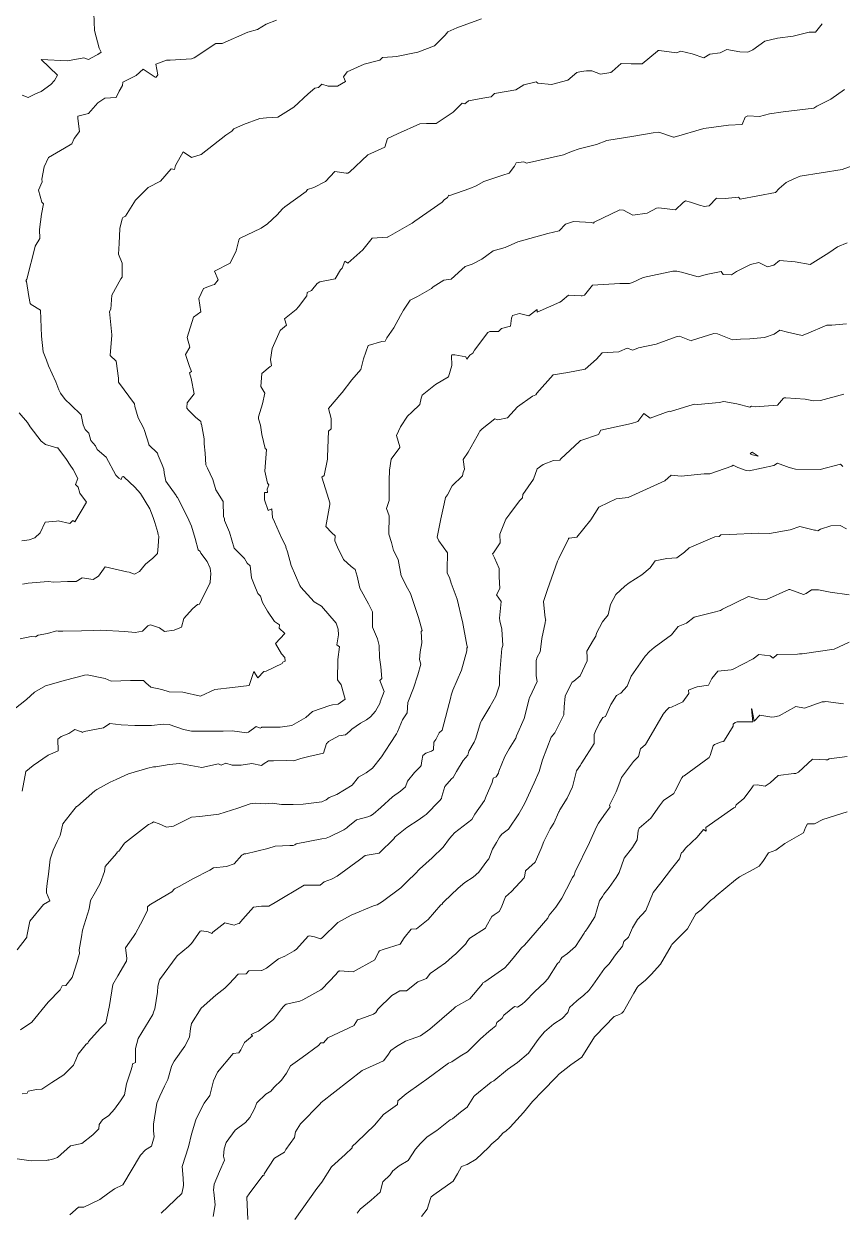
# Model space of a CAD drawing. Header units: inches. Extents: x 1412000 to 1412328, y 4931096 to 4931684.
# Drawn here: x 1412110.3 to 1412216.1, y 4931175.7 to 4931329.3 of the extents above; entities that cross this region are included whole.
import ezdxf

# ---------------------------------------------------------------- set-up
doc = ezdxf.new("R2010")
doc.units = ezdxf.units.IN
doc.header["$MEASUREMENT"] = 0

# ---------------------------------------------------------------- blocks, each defined once
blk = doc.blocks.new('CONTOURS')
at = {"color": 242, "lineweight": 0, "true_color": 0xcd2027}
for points in [[(1412119.32, 4931330.68), (1412119.42, 4931328.47), (1412120, 4931326.18), (1412120.26, 4931325.63), (1412119.83, 4931325.35), (1412119.66, 4931325.28), (1412118.62, 4931324.71), (1412118.03, 4931324.9), (1412115.94, 4931324.55), (1412112.5, 4931324.69), (1412114.61, 4931322.69), (1412114.24, 4931321.98), (1412113.76, 4931321.46), (1412112.51, 4931320.56), (1412111.8, 4931320.28), (1412110.82, 4931319.81), (1412110.04, 4931320.11)], [(1412109.65, 4931279.03), (1412110.75, 4931277.77), (1412111.09, 4931277.2), (1412112.53, 4931275.38), (1412113.07, 4931274.93), (1412114.56, 4931274.52), (1412114.66, 4931274.49), (1412115.81, 4931273), (1412116.25, 4931272.26), (1412116.64, 4931271.68), (1412117.24, 4931270.52), (1412116.96, 4931269.78), (1412117.32, 4931269.4), (1412117.5, 4931268.66), (1412118.36, 4931267.49), (1412116.89, 4931264.92), (1412116.63, 4931265.09), (1412116.22, 4931264.74), (1412114.72, 4931265.07), (1412114.51, 4931265.04), (1412113.04, 4931264.91), (1412112.39, 4931263.51), (1412111.71, 4931262.88), (1412110.98, 4931262.62), (1412110, 4931262.49)], [(1412142.97, 4931329.78), (1412141.63, 4931329.29), (1412140.51, 4931328.57), (1412139.25, 4931328.24), (1412135.91, 4931326.76), (1412135.1, 4931326.77), (1412132.29, 4931324.93), (1412131.96, 4931324.79), (1412129.18, 4931324.62), (1412128.73, 4931324.62), (1412127.34, 4931324.11), (1412127.59, 4931322.72), (1412127.37, 4931322.43), (1412127.35, 4931322.4), (1412127.25, 4931322.44), (1412125.69, 4931323.47), (1412124.8, 4931322.63), (1412123.09, 4931321.77), (1412123.02, 4931321.34), (1412122.6, 4931320.62), (1412122.2, 4931319.79), (1412120.74, 4931319.72), (1412119.85, 4931319.08), (1412118.65, 4931317.73), (1412117.25, 4931317.36), (1412117.26, 4931317.06), (1412117.49, 4931315.38), (1412116.78, 4931314.49), (1412116.5, 4931313.81), (1412115.53, 4931313.24), (1412113.47, 4931312.04), (1412112.91, 4931310.84), (1412112.58, 4931309.23), (1412112.66, 4931308.91), (1412112.17, 4931307.8), (1412112.61, 4931306.25), (1412112.81, 4931306.06), (1412112.54, 4931304.72), (1412112.31, 4931302.72), (1412112.33, 4931301.58), (1412111.73, 4931300.59), (1412111.73, 4931300.56), (1412111.73, 4931300.55), (1412110.68, 4931296.3), (1412110.55, 4931296.11), (1412110.62, 4931296), (1412110.93, 4931294.07), (1412111.09, 4931293.16), (1412111.2, 4931293.05), (1412112.41, 4931292.3), (1412112.55, 4931288.95), (1412112.76, 4931286.9), (1412113.19, 4931285.84), (1412113.48, 4931285.11), (1412114.39, 4931283.04), (1412114.81, 4931282.01), (1412115.02, 4931281.58), (1412115.6, 4931280.74), (1412116.37, 4931280.06), (1412117.7, 4931278.75), (1412117.94, 4931277.48), (1412118.2, 4931276.89), (1412118.66, 4931276.39), (1412118.92, 4931275.47), (1412119.55, 4931274.77), (1412119.75, 4931274.27), (1412120.92, 4931273.31), (1412122.19, 4931270.95), (1412122.55, 4931270.6), (1412122.88, 4931270.39), (1412123.01, 4931270.76), (1412123.16, 4931270.8), (1412123.27, 4931270.72), (1412124.62, 4931269.41), (1412125.35, 4931268.58), (1412126.58, 4931266.62), (1412127.01, 4931265.49), (1412127.22, 4931264.84), (1412127.6, 4931263.54), (1412127.66, 4931263.26), (1412127.73, 4931263.09), (1412127.64, 4931261.79), (1412127.56, 4931260.84), (1412126.96, 4931260.22), (1412125.99, 4931259.46), (1412125.24, 4931258.51), (1412124.57, 4931258.19), (1412123.88, 4931258.45), (1412123.6, 4931258.49), (1412120.8, 4931259.11), (1412119.91, 4931257.9), (1412119.25, 4931257.5), (1412117.8, 4931257.7), (1412117.06, 4931257.24), (1412115.93, 4931257.22), (1412114.16, 4931257.14), (1412113.41, 4931257.21), (1412110.85, 4931256.99), (1412110.1, 4931256.87)], [(1412169.49, 4931329.94), (1412166.27, 4931328.8), (1412165.13, 4931328.29), (1412164.77, 4931327.85), (1412163.41, 4931326.48), (1412161.25, 4931325.65), (1412158.46, 4931325.07), (1412157.97, 4931325.04), (1412156.68, 4931324.95), (1412156.34, 4931324.6), (1412155.78, 4931324.5), (1412154.29, 4931324.12), (1412152.09, 4931323.09), (1412151.64, 4931322.46), (1412151.89, 4931321.87), (1412150.83, 4931321.24), (1412149.65, 4931321.24), (1412148.8, 4931321.53), (1412148.37, 4931321.08), (1412147.92, 4931320.99), (1412147.07, 4931320.26), (1412145.2, 4931318.56), (1412143.12, 4931317.25), (1412141.65, 4931317.15), (1412140.81, 4931317.07), (1412138.67, 4931316.32), (1412137.44, 4931315.74), (1412137.17, 4931315.42), (1412136.41, 4931314.92), (1412133.22, 4931312.41), (1412131.94, 4931312.02), (1412130.89, 4931312.78), (1412129.9, 4931310.98), (1412129.74, 4931310.5), (1412129.35, 4931310.59), (1412127.94, 4931308.99), (1412126.37, 4931308.16), (1412124.71, 4931306.52), (1412123.43, 4931304.47), (1412123.07, 4931304.26), (1412122.97, 4931304.1), (1412122.69, 4931302.85), (1412122.6, 4931300.91), (1412122.5, 4931299.53), (1412123, 4931298.38), (1412122.98, 4931296.66), (1412122.97, 4931296.57), (1412122.8, 4931296.33), (1412121.67, 4931294.25), (1412121.53, 4931292.43), (1412121.35, 4931292.11), (1412121.65, 4931289.1), (1412121.65, 4931289.08), (1412121.45, 4931286.42), (1412122.22, 4931285.71), (1412122.53, 4931283.49), (1412122.5, 4931283.04), (1412122.51, 4931282.99), (1412122.51, 4931282.98), (1412124.6, 4931280.2), (1412124.65, 4931279.83), (1412125.08, 4931278.36), (1412125.76, 4931277.08), (1412125.88, 4931276.75), (1412126.42, 4931274.98), (1412126.43, 4931274.92), (1412126.46, 4931274.89), (1412127.56, 4931273.82), (1412127.63, 4931273.51), (1412128.16, 4931272.29), (1412128.39, 4931271.73), (1412128.41, 4931271.28), (1412128.63, 4931270.2), (1412129.96, 4931268.35), (1412130.02, 4931268.27), (1412130.03, 4931268.22), (1412130.13, 4931268.06), (1412131.46, 4931265.54), (1412131.97, 4931264.39), (1412132.44, 4931262.78), (1412132.83, 4931261.3), (1412133.06, 4931261.1), (1412133.18, 4931260.9), (1412134, 4931259.81), (1412134.36, 4931258.94), (1412134.47, 4931258.26), (1412134.36, 4931257.12), (1412134.36, 4931257.12), (1412134.38, 4931257.1), (1412134.37, 4931257.06), (1412134.32, 4931257.02), (1412132.99, 4931254.31), (1412132.74, 4931254.23), (1412132.07, 4931253.71), (1412130.97, 4931252.42), (1412130.66, 4931251.31), (1412129.73, 4931250.94), (1412128.48, 4931250.77), (1412127.82, 4931251.23), (1412126.64, 4931251.64), (1412126.33, 4931251.47), (1412125.64, 4931250.81), (1412124.69, 4931250.62), (1412123.33, 4931250.74), (1412120.17, 4931250.93), (1412119.22, 4931250.9), (1412117.75, 4931250.83), (1412115.31, 4931250.82), (1412114.73, 4931250.8), (1412114.5, 4931250.85), (1412113.34, 4931250.52), (1412112.14, 4931250.28), (1412111.8, 4931250.05), (1412111.22, 4931250.11), (1412109.78, 4931249.79)], [(1412213.54, 4931329.33), (1412212.65, 4931328.24), (1412211.87, 4931328.23), (1412209.77, 4931327.74), (1412207.76, 4931327.45), (1412206.12, 4931327.07), (1412204.56, 4931325.94), (1412203.93, 4931325.64), (1412202.9, 4931325.69), (1412201.19, 4931325.98), (1412200.33, 4931325.58), (1412199.01, 4931325.4), (1412198.22, 4931324.94), (1412196.7, 4931325.43), (1412195.27, 4931325.78), (1412194.7, 4931325.56), (1412192.43, 4931325.88), (1412192.34, 4931325.88), (1412192.25, 4931325.8), (1412190.26, 4931324.15), (1412188.83, 4931324.14), (1412187.53, 4931324.17), (1412186.39, 4931323.14), (1412186.19, 4931323.01), (1412184.88, 4931322.81), (1412183.76, 4931323.25), (1412183.04, 4931323.25), (1412182.36, 4931323.14), (1412181.78, 4931323.03), (1412180.62, 4931322.05), (1412178.53, 4931321.45), (1412176.75, 4931321.65), (1412176.56, 4931321.83), (1412174.95, 4931321.42), (1412173.89, 4931320.77), (1412171.13, 4931320.3), (1412170.7, 4931319.86), (1412170.11, 4931319.77), (1412167.8, 4931319.34), (1412167.33, 4931318.98), (1412166.97, 4931319.05), (1412165.81, 4931317.9), (1412163.6, 4931316.44), (1412162.37, 4931316.43), (1412161.49, 4931316.39), (1412158.62, 4931315.08), (1412157.31, 4931314.51), (1412156.95, 4931313.37), (1412154.78, 4931312.38), (1412152.38, 4931310.12), (1412152.2, 4931310.02), (1412151.96, 4931310.01), (1412150.49, 4931310.21), (1412149.27, 4931308.92), (1412147.8, 4931308.14), (1412146.97, 4931307.9), (1412146.77, 4931307.63), (1412144.01, 4931305.67), (1412143.71, 4931305.38), (1412143.06, 4931304.64), (1412141.78, 4931303.48), (1412140.99, 4931302.92), (1412138.17, 4931301.58), (1412138.06, 4931301.34), (1412137.75, 4931299.95), (1412136.94, 4931298.39), (1412134.95, 4931297.36), (1412135.39, 4931296.22), (1412134.94, 4931295.62), (1412134.62, 4931295.52), (1412133.53, 4931295.08), (1412132.91, 4931293.8), (1412133.18, 4931292.08), (1412132.22, 4931291.39), (1412131.39, 4931288.77), (1412131.73, 4931287.52), (1412131.19, 4931286.58), (1412131.72, 4931285.01), (1412131.94, 4931284.39), (1412131.68, 4931284.2), (1412131.92, 4931283.47), (1412132.3, 4931281.48), (1412131.42, 4931280.31), (1412131.35, 4931279.73), (1412131.37, 4931279.63), (1412131.57, 4931279.35), (1412132.48, 4931278.45), (1412133.17, 4931277.89), (1412133.23, 4931277.63), (1412133.17, 4931277.61), (1412133.24, 4931277.57), (1412133.58, 4931275.67), (1412133.61, 4931275.03), (1412133.74, 4931273.8), (1412133.82, 4931272.29), (1412134.02, 4931271.87), (1412134.72, 4931270.4), (1412135.1, 4931269.08), (1412136.06, 4931267.57), (1412136.08, 4931265.62), (1412136.22, 4931265.32), (1412136.24, 4931265.09), (1412136.87, 4931263.59), (1412137.49, 4931261.53), (1412137.52, 4931261.48), (1412137.53, 4931261.47), (1412137.55, 4931261.44), (1412138.82, 4931260.18), (1412139.17, 4931259.61), (1412139.54, 4931259.23), (1412139.74, 4931257.7), (1412140.08, 4931256.82), (1412140.52, 4931255.67), (1412140.89, 4931255.34), (1412141.16, 4931254.51), (1412141.77, 4931253.4), (1412142.68, 4931252.03), (1412143.35, 4931251.62), (1412143.28, 4931251.18), (1412144.01, 4931250.48), (1412142.82, 4931249.2), (1412143.62, 4931247.85), (1412144.02, 4931247.41), (1412144.08, 4931246.92), (1412143.76, 4931246.79), (1412143.67, 4931246.62), (1412141.61, 4931245.61), (1412141.32, 4931245.6), (1412140.56, 4931244.78), (1412140, 4931245.58), (1412139.42, 4931243.79), (1412137.25, 4931243.51), (1412134.98, 4931243.24), (1412133.14, 4931242.42), (1412130.84, 4931242.92), (1412129.05, 4931242.95), (1412128.13, 4931243.26), (1412126.72, 4931243.57), (1412126.04, 4931244.14), (1412125.76, 4931244.43), (1412124.07, 4931244.44), (1412121.59, 4931244.33), (1412120.8, 4931244.7), (1412118.46, 4931245.14), (1412118.12, 4931245.1), (1412117.99, 4931245.08), (1412115.67, 4931244.46), (1412113.09, 4931243.74), (1412111.65, 4931242.93), (1412110.63, 4931241.95), (1412108.97, 4931240.67)], [(1412216.41, 4931320.81), (1412214.65, 4931319.59), (1412212.86, 4931318.67), (1412212.46, 4931318.41), (1412208.5, 4931317.93), (1412206.74, 4931317.66), (1412205.42, 4931317.32), (1412203.9, 4931317.42), (1412203.59, 4931317.26), (1412203.18, 4931316.32), (1412201.4, 4931316.2), (1412198.21, 4931315.8), (1412194.39, 4931314.66), (1412194.35, 4931314.65), (1412194.34, 4931314.66), (1412194.32, 4931314.66), (1412192.42, 4931315.33), (1412191.66, 4931315.23), (1412189.18, 4931314.78), (1412185.68, 4931314.24), (1412184.34, 4931313.7), (1412182.11, 4931313.14), (1412181.12, 4931312.83), (1412180.08, 4931312.36), (1412175.27, 4931311.31), (1412174.94, 4931311.48), (1412173.97, 4931311.34), (1412173.73, 4931310.92), (1412173.06, 4931309.99), (1412172.22, 4931309.75), (1412169.75, 4931308.92), (1412168.77, 4931308.36), (1412167.96, 4931308.02), (1412165.37, 4931307.12), (1412165.25, 4931307.15), (1412165.06, 4931306.87), (1412164.62, 4931306.56), (1412164.38, 4931306.26), (1412160.86, 4931303.82), (1412160.5, 4931303.56), (1412160.12, 4931303.32), (1412157.39, 4931301.78), (1412157.37, 4931301.77), (1412157.36, 4931301.75), (1412157.32, 4931301.75), (1412155.33, 4931301.61), (1412154.14, 4931300.1), (1412152.19, 4931298.38), (1412151.81, 4931298.63), (1412151.43, 4931297.71), (1412151.23, 4931297.52), (1412150.52, 4931296.37), (1412148.57, 4931295.96), (1412148.23, 4931295.76), (1412147.46, 4931294.86), (1412146.92, 4931294.57), (1412146.89, 4931294.14), (1412145.8, 4931292.71), (1412145.48, 4931292.4), (1412144, 4931291.19), (1412144.23, 4931290.38), (1412143.46, 4931289.7), (1412143.44, 4931289.67), (1412142.39, 4931287.36), (1412142.19, 4931285.9), (1412142.31, 4931285.1), (1412142.13, 4931285), (1412141.07, 4931284.12), (1412140.93, 4931282.44), (1412141.45, 4931281.56), (1412141.15, 4931280.17), (1412140.64, 4931278.5), (1412140.64, 4931278.23), (1412140.87, 4931277.43), (1412141.07, 4931276.23), (1412141.47, 4931274.42), (1412141.65, 4931274.27), (1412141.46, 4931271.5), (1412141.79, 4931269.94), (1412141.94, 4931269.72), (1412141.75, 4931269.15), (1412141.79, 4931268.73), (1412141.4, 4931268.74), (1412141.42, 4931267.8), (1412141.89, 4931266.42), (1412142.36, 4931266.63), (1412142.43, 4931265.49), (1412142.7, 4931264.94), (1412143.59, 4931262.88), (1412144.16, 4931261.8), (1412144.14, 4931261.64), (1412144.37, 4931261.04), (1412144.87, 4931259.28), (1412145.98, 4931256.71), (1412146.06, 4931256.56), (1412146.11, 4931256.47), (1412147.84, 4931254.59), (1412148.76, 4931254.05), (1412150.65, 4931251.83), (1412150.92, 4931251.08), (1412150.97, 4931250.34), (1412150.76, 4931249.05), (1412151.1, 4931248.77), (1412150.88, 4931247.13), (1412150.84, 4931244.52), (1412151.32, 4931243.87), (1412151.84, 4931242.03), (1412150.91, 4931241.35), (1412150.18, 4931241.27), (1412149.85, 4931241.18), (1412147.59, 4931240.42), (1412146.73, 4931239.66), (1412144.93, 4931238.6), (1412143.43, 4931238.39), (1412141.07, 4931238.37), (1412141.02, 4931238.35), (1412140.84, 4931238.28), (1412140.34, 4931238.49), (1412139.33, 4931237.75), (1412139.11, 4931237.68), (1412137.23, 4931237.92), (1412136.04, 4931237.89), (1412131.97, 4931237.87), (1412130.93, 4931238.07), (1412129.05, 4931238.74), (1412128.28, 4931238.79), (1412126.8, 4931238.6), (1412125.36, 4931238.59), (1412124.62, 4931238.61), (1412122.87, 4931238.68), (1412121.41, 4931238.85), (1412120.56, 4931238.32), (1412118.08, 4931237.83), (1412117.83, 4931237.72), (1412117.79, 4931237.77), (1412117.71, 4931237.78), (1412116.88, 4931238.11), (1412116.08, 4931237.59), (1412115.08, 4931237.18), (1412114.67, 4931236.84), (1412114.72, 4931235.35), (1412113.42, 4931234.76), (1412111.49, 4931233.42), (1412110.52, 4931232.65), (1412110.07, 4931230.13)], [(1412217.74, 4931311.07), (1412216.11, 4931310.48), (1412210.68, 4931309.61), (1412209.88, 4931309.29), (1412208.86, 4931308.81), (1412207.98, 4931308.01), (1412207.51, 4931307.5), (1412202.93, 4931306.66), (1412202.72, 4931306.91), (1412201, 4931306.73), (1412199.86, 4931306.79), (1412198.93, 4931305.8), (1412198.57, 4931305.75), (1412198.3, 4931305.7), (1412197.65, 4931305.89), (1412196.5, 4931306.26), (1412195.84, 4931306.43), (1412195.55, 4931306.2), (1412194.55, 4931305.27), (1412192.39, 4931305.53), (1412192.12, 4931305.49), (1412190.88, 4931304.82), (1412189.04, 4931304.59), (1412187.83, 4931305.22), (1412187.35, 4931305.29), (1412184.05, 4931303.66), (1412183.96, 4931303.55), (1412183.71, 4931303.63), (1412181.38, 4931303.76), (1412180.32, 4931303.43), (1412179.53, 4931302.54), (1412178.03, 4931302.2), (1412174.15, 4931301.12), (1412172.53, 4931300.41), (1412170.96, 4931299.99), (1412170.15, 4931299.38), (1412169.5, 4931298.87), (1412168.24, 4931298.24), (1412167.34, 4931297.95), (1412166.93, 4931297.56), (1412165.55, 4931296.32), (1412164.6, 4931296.17), (1412163.2, 4931295.32), (1412163, 4931295.08), (1412161.18, 4931294.05), (1412160.25, 4931293.59), (1412159.39, 4931292.28), (1412158.98, 4931291.6), (1412158.12, 4931290), (1412157.21, 4931288.72), (1412157.02, 4931288.31), (1412156.58, 4931288.24), (1412154.8, 4931287.75), (1412154.19, 4931286.02), (1412153.87, 4931284.62), (1412152.69, 4931283.29), (1412151.43, 4931281.66), (1412151.41, 4931281.61), (1412149.66, 4931279.58), (1412150.02, 4931278.29), (1412150.04, 4931278.18), (1412150.04, 4931276.96), (1412149.7, 4931276.65), (1412149.55, 4931273.34), (1412149.53, 4931273.03), (1412149.13, 4931270.91), (1412148.83, 4931270.69), (1412149.73, 4931267.81), (1412149.82, 4931267.54), (1412149.86, 4931267.4), (1412149.83, 4931267.18), (1412149.49, 4931265.3), (1412149.33, 4931264.34), (1412150.12, 4931263.51), (1412150.52, 4931263.11), (1412150.49, 4931262.5), (1412150.86, 4931261.67), (1412151.62, 4931260.06), (1412152.63, 4931259.15), (1412153.14, 4931258.78), (1412153.37, 4931257.89), (1412153.74, 4931256.37), (1412154.85, 4931254.32), (1412155.38, 4931253.28), (1412155.37, 4931251.33), (1412156.02, 4931249.83), (1412156.24, 4931248.93), (1412156.26, 4931247.41), (1412156.46, 4931246.2), (1412156.56, 4931244.69), (1412156.32, 4931244.42), (1412156.87, 4931242.99), (1412156.36, 4931241.66), (1412156.35, 4931241.52), (1412155.77, 4931240.45), (1412155.1, 4931239.71), (1412154.59, 4931239.36), (1412153.8, 4931238.89), (1412152.71, 4931238.13), (1412152.45, 4931237.86), (1412151.89, 4931237.4), (1412151.01, 4931237.25), (1412149.66, 4931236.52), (1412149.54, 4931236.38), (1412149.41, 4931236.28), (1412149.03, 4931235.04), (1412147.12, 4931234.58), (1412146.08, 4931234.36), (1412145.2, 4931234.03), (1412144.31, 4931234.08), (1412142.56, 4931234.03), (1412141.92, 4931234.02), (1412141.36, 4931233.68), (1412141.03, 4931233.44), (1412139.78, 4931233.69), (1412138.4, 4931233.48), (1412137.21, 4931233.5), (1412136.38, 4931233.73), (1412135.79, 4931233.48), (1412135.43, 4931233.67), (1412133.3, 4931233.17), (1412130.44, 4931233.7), (1412129.05, 4931233.56), (1412127.33, 4931233.25), (1412127.04, 4931233.25), (1412126.33, 4931233.08), (1412123.83, 4931232.37), (1412122.23, 4931231.64), (1412121.44, 4931231.26), (1412119.73, 4931230.35), (1412119.46, 4931230.16), (1412117.21, 4931228.16), (1412117.08, 4931228.12), (1412116.74, 4931227.7), (1412115.33, 4931225.89), (1412114.98, 4931224.4), (1412114.59, 4931223.62), (1412114.07, 4931222.51), (1412113.66, 4931221.31), (1412113.46, 4931219.37), (1412113.28, 4931218.19), (1412113.21, 4931217.39), (1412113.21, 4931216.97), (1412113.65, 4931215.92), (1412112.83, 4931215.48), (1412111.05, 4931213.33), (1412110.65, 4931211.39), (1412110.64, 4931211.24), (1412110.56, 4931211.13), (1412109.39, 4931209.6)], [(1412216.76, 4931300.99), (1412215.5, 4931300.5), (1412214.38, 4931299.71), (1412211.99, 4931298.22), (1412210.03, 4931298.54), (1412208.02, 4931298.72), (1412207.26, 4931298.1), (1412206.47, 4931297.91), (1412205.32, 4931298.44), (1412204.28, 4931298.2), (1412202.46, 4931297.31), (1412201.81, 4931296.88), (1412200.72, 4931296.92), (1412200.45, 4931297.31), (1412198.53, 4931296.93), (1412197.49, 4931296.62), (1412195.35, 4931297.23), (1412194.75, 4931297.33), (1412194.23, 4931297.36), (1412190.39, 4931296.51), (1412189, 4931295.88), (1412188.62, 4931295.73), (1412187.37, 4931295.74), (1412183.82, 4931295.52), (1412182.79, 4931294.23), (1412182.51, 4931294.14), (1412182.37, 4931294.17), (1412180.72, 4931294.24), (1412179.92, 4931293.56), (1412179.83, 4931293.45), (1412179.6, 4931293.34), (1412176.66, 4931292.04), (1412176.69, 4931292.37), (1412175.6, 4931291.57), (1412174.38, 4931291.87), (1412173.47, 4931291.61), (1412173.37, 4931291.25), (1412173.24, 4931290.25), (1412172.05, 4931289.91), (1412171.65, 4931289.55), (1412170.55, 4931289.55), (1412170.28, 4931289.43), (1412168.55, 4931287.11), (1412168.36, 4931286.75), (1412167.95, 4931286.46), (1412167.57, 4931285.98), (1412167.43, 4931286.26), (1412166.03, 4931286.53), (1412165.67, 4931286.54), (1412165.66, 4931286.54), (1412165.64, 4931286.51), (1412165.59, 4931286.44), (1412165.61, 4931285.16), (1412165.2, 4931283.69), (1412163.54, 4931282.69), (1412161.78, 4931281.29), (1412161.67, 4931280.91), (1412161.51, 4931280.09), (1412160.47, 4931279.11), (1412159.88, 4931278.61), (1412158.98, 4931277.22), (1412158.49, 4931276.08), (1412158.89, 4931274.63), (1412158.89, 4931274.54), (1412157.79, 4931273.05), (1412157.56, 4931271.63), (1412157.53, 4931270.28), (1412157.52, 4931267.71), (1412157.18, 4931266.65), (1412157.52, 4931265.72), (1412157.48, 4931263.33), (1412157.83, 4931262.26), (1412158.07, 4931261.22), (1412158.67, 4931260.06), (1412159.08, 4931257.97), (1412159.9, 4931256.36), (1412160.3, 4931255.65), (1412161.31, 4931252.55), (1412161.78, 4931250.87), (1412161.68, 4931250.77), (1412161.73, 4931249.29), (1412161.54, 4931248.12), (1412161.44, 4931247.16), (1412161.63, 4931246.53), (1412161.24, 4931245.14), (1412160.66, 4931243.42), (1412159.94, 4931241.57), (1412159.84, 4931240.25), (1412159.27, 4931239.35), (1412158.61, 4931237.8), (1412158.48, 4931237.52), (1412157.64, 4931236.28), (1412156.53, 4931234.55), (1412155.35, 4931233.09), (1412154.55, 4931232.48), (1412153.56, 4931231.91), (1412152.73, 4931230.89), (1412150.76, 4931229.68), (1412149.76, 4931229.29), (1412149.39, 4931229.01), (1412148.81, 4931228.73), (1412146.4, 4931228.44), (1412145.11, 4931228.39), (1412143.62, 4931228.4), (1412142.41, 4931228.55), (1412141.51, 4931228.48), (1412140.23, 4931228.55), (1412139.54, 4931228.48), (1412137.97, 4931227.9), (1412135.49, 4931227.14), (1412133.04, 4931226.85), (1412131.98, 4931226.74), (1412129.8, 4931225.67), (1412129.62, 4931225.6), (1412128.71, 4931225.47), (1412127.76, 4931225.88), (1412127.03, 4931226.14), (1412126.88, 4931226.01), (1412126.53, 4931225.86), (1412126.41, 4931225.82), (1412123.29, 4931223.38), (1412122.57, 4931222.38), (1412122.38, 4931222.27), (1412122.27, 4931222.07), (1412120.79, 4931220.38), (1412120.71, 4931219.72), (1412120.15, 4931218.17), (1412119.54, 4931217.11), (1412118.88, 4931215.99), (1412118.71, 4931214.9), (1412117.84, 4931212.14), (1412117.74, 4931211.29), (1412117.42, 4931209.6), (1412117.49, 4931209.12), (1412117.33, 4931208.7), (1412117.17, 4931208.07), (1412116.54, 4931206.04), (1412115.69, 4931205), (1412115.21, 4931204.96), (1412114.96, 4931204.43), (1412113.4, 4931202.83), (1412111.32, 4931200.25), (1412109.82, 4931199.27)], [(1412216.68, 4931290.52), (1412214.78, 4931290.38), (1412214.44, 4931290.37), (1412214.12, 4931290.34), (1412211.51, 4931289.25), (1412210.95, 4931289.02), (1412209.05, 4931289.45), (1412208.07, 4931289.7), (1412207.34, 4931289.19), (1412206.06, 4931288.75), (1412204.17, 4931288.58), (1412202.96, 4931288.53), (1412201.95, 4931288.46), (1412200.01, 4931289.26), (1412199.52, 4931289.3), (1412196.78, 4931288.42), (1412196.6, 4931288.35), (1412195.08, 4931288.93), (1412194.66, 4931288.83), (1412192.05, 4931287.91), (1412189.76, 4931287.41), (1412189.06, 4931287.12), (1412188.29, 4931287.37), (1412187.33, 4931286.94), (1412187.24, 4931286.9), (1412185.07, 4931286.77), (1412184.36, 4931285.98), (1412182.87, 4931284.67), (1412180.63, 4931284.26), (1412178.72, 4931283.92), (1412176.61, 4931281.58), (1412176.48, 4931281.36), (1412176.06, 4931281.18), (1412174.13, 4931279.8), (1412172.83, 4931278.38), (1412171.6, 4931278.11), (1412171.2, 4931278.25), (1412169.54, 4931276.95), (1412169.27, 4931276.64), (1412169.15, 4931276.48), (1412168.9, 4931276.01), (1412167.74, 4931273.93), (1412167.09, 4931272.98), (1412167.26, 4931271.73), (1412167.1, 4931271.33), (1412167.01, 4931270.89), (1412165.67, 4931269.57), (1412165.06, 4931268.44), (1412164.82, 4931268.1), (1412164.63, 4931267.27), (1412164.22, 4931265.32), (1412163.72, 4931262.96), (1412163.96, 4931262.49), (1412165.08, 4931260.94), (1412165.04, 4931258.76), (1412165.02, 4931258.28), (1412165.33, 4931257.76), (1412165.53, 4931257.02), (1412166.34, 4931254.93), (1412166.97, 4931252.18), (1412167, 4931252.07), (1412167.57, 4931248.99), (1412167.64, 4931248.72), (1412167.59, 4931248.6), (1412167.55, 4931248.27), (1412166.89, 4931245.76), (1412165.75, 4931243.16), (1412165.68, 4931242.92), (1412165.55, 4931242.54), (1412165.52, 4931242.27), (1412164.4, 4931238.02), (1412163.99, 4931237.68), (1412163.56, 4931236.8), (1412163.29, 4931236.44), (1412163.26, 4931235.48), (1412162.98, 4931235.3), (1412162.26, 4931235.03), (1412161.87, 4931234.73), (1412161.75, 4931234.05), (1412161.65, 4931233.43), (1412161.59, 4931233.3), (1412160.82, 4931232.54), (1412159.9, 4931231.4), (1412159.62, 4931230.66), (1412159, 4931230.12), (1412157.95, 4931229.4), (1412156.43, 4931228.02), (1412155.45, 4931227.16), (1412155.13, 4931226.92), (1412154.77, 4931226.8), (1412153.29, 4931226.43), (1412152.18, 4931225.51), (1412152.03, 4931225.38), (1412151.68, 4931225.14), (1412149.8, 4931224.21), (1412149.37, 4931224.04), (1412148.81, 4931223.96), (1412145.5, 4931223.29), (1412145.32, 4931223.17), (1412145.13, 4931223.1), (1412144.69, 4931223.11), (1412142.79, 4931222.99), (1412141.83, 4931222.71), (1412138.99, 4931222.03), (1412138.78, 4931222.03), (1412138.64, 4931221.91), (1412138.46, 4931221.86), (1412137.46, 4931220.74), (1412136.5, 4931220.38), (1412134.79, 4931220.21), (1412134.34, 4931219.91), (1412132.11, 4931218.8), (1412130.35, 4931217.78), (1412129.77, 4931217.48), (1412129.42, 4931217.11), (1412126.7, 4931215.5), (1412126.63, 4931215.46), (1412126.26, 4931215.16), (1412126.27, 4931214.71), (1412125.38, 4931212.94), (1412124.71, 4931211.72), (1412124.46, 4931211.35), (1412123.41, 4931209.85), (1412123.61, 4931208.52), (1412123.54, 4931208.15), (1412123.46, 4931208.03), (1412122.45, 4931206.26), (1412121.79, 4931205.12), (1412121.36, 4931202.41), (1412121.17, 4931201.61), (1412121.08, 4931201.17), (1412120.88, 4931200.19), (1412120.15, 4931199.42), (1412118.64, 4931197.76), (1412118.56, 4931197.52), (1412118.35, 4931197.4), (1412117.28, 4931196.13), (1412116.98, 4931195.38), (1412116.7, 4931194.69), (1412115.46, 4931193.45), (1412113.9, 4931192.47), (1412112.62, 4931191.58), (1412111.9, 4931191.53), (1412110.82, 4931191.35), (1412110.69, 4931191.07), (1412110.05, 4931190.97)], [(1412216.32, 4931281.42), (1412213.31, 4931280.63), (1412212.43, 4931280.59), (1412211.35, 4931280.79), (1412208.82, 4931280.97), (1412208.6, 4931280.98), (1412208.53, 4931280.92), (1412207.76, 4931280), (1412204.86, 4931279.81), (1412204.41, 4931279.87), (1412204.17, 4931279.76), (1412202.51, 4931280.17), (1412200.82, 4931280.5), (1412200.21, 4931280.38), (1412197.44, 4931280.09), (1412196.99, 4931280.16), (1412196.86, 4931280.12), (1412193.93, 4931279.22), (1412193.73, 4931279.24), (1412191.29, 4931278.35), (1412190.47, 4931278.92), (1412189.69, 4931277.91), (1412188.88, 4931277.64), (1412184.92, 4931276.8), (1412184.62, 4931276.21), (1412182.33, 4931275.47), (1412182.27, 4931275.44), (1412182.13, 4931275.3), (1412179.72, 4931273.07), (1412179.61, 4931272.9), (1412178.79, 4931272.86), (1412177.45, 4931272.33), (1412176.69, 4931271.8), (1412176.2, 4931270.47), (1412174.82, 4931268.47), (1412174.76, 4931268.03), (1412174.39, 4931267.64), (1412173.13, 4931265.97), (1412172.63, 4931265.29), (1412171.83, 4931263.33), (1412171.87, 4931262.23), (1412171, 4931260.93), (1412170.91, 4931260.8), (1412171.15, 4931260.26), (1412171.76, 4931258.9), (1412171.76, 4931257.81), (1412171.85, 4931256.33), (1412171.43, 4931255.5), (1412172.02, 4931254.64), (1412171.81, 4931252.47), (1412171.85, 4931252.15), (1412172.1, 4931251.06), (1412172.23, 4931248.96), (1412172.1, 4931248.57), (1412171.81, 4931244.92), (1412171.8, 4931243.84), (1412171.33, 4931242.42), (1412170.56, 4931241.02), (1412169.5, 4931239.31), (1412169.32, 4931238.99), (1412168.72, 4931236.96), (1412168.5, 4931236.45), (1412167.82, 4931235.29), (1412167.71, 4931234.75), (1412167.1, 4931234.08), (1412166.25, 4931232.67), (1412165.81, 4931231.89), (1412165.59, 4931231.72), (1412164.71, 4931230.72), (1412164.34, 4931229.42), (1412164.29, 4931229.18), (1412164.03, 4931228.85), (1412162.33, 4931227.1), (1412162.07, 4931226.92), (1412161.42, 4931226.45), (1412159.81, 4931225.44), (1412158.3, 4931224.2), (1412158.25, 4931224.16), (1412158.12, 4931223.95), (1412156.29, 4931222.14), (1412156.25, 4931222.11), (1412154.44, 4931221.78), (1412153.67, 4931221.26), (1412150.79, 4931219.11), (1412150.06, 4931218.73), (1412149.12, 4931218.41), (1412148.61, 4931217.98), (1412148.23, 4931217.97), (1412146.53, 4931217.96), (1412142.77, 4931215.74), (1412141.97, 4931215.24), (1412141.03, 4931215.26), (1412139.97, 4931215.12), (1412138.59, 4931213.56), (1412138.11, 4931213.02), (1412137.93, 4931212.95), (1412137.46, 4931212.81), (1412136.29, 4931213.11), (1412134.72, 4931211.87), (1412134.58, 4931211.73), (1412134.11, 4931211.92), (1412133.28, 4931212.08), (1412133.25, 4931212.05), (1412133.09, 4931212.01), (1412131.97, 4931210.41), (1412131.59, 4931210.03), (1412130.1, 4931208.82), (1412127.81, 4931205.71), (1412127.61, 4931204.91), (1412127.57, 4931204.13), (1412127.23, 4931201.98), (1412127.06, 4931201.56), (1412126.95, 4931201.26), (1412125.06, 4931198.13), (1412124.7, 4931196.86), (1412124.72, 4931195.05), (1412124.33, 4931194.89), (1412124.27, 4931194.53), (1412124.12, 4931193.95), (1412123.57, 4931192.28), (1412123.29, 4931190.88), (1412122.77, 4931190.09), (1412121.99, 4931188.99), (1412121.27, 4931188.2), (1412120.46, 4931187.65), (1412120.02, 4931187.01), (1412119.96, 4931186.46), (1412119.19, 4931185.67), (1412117.78, 4931184.59), (1412116.32, 4931184.28), (1412114.62, 4931182.75), (1412114.17, 4931182.58), (1412113.46, 4931182.41), (1412113.4, 4931182.44), (1412113.26, 4931182.37), (1412111.24, 4931182.35), (1412109.43, 4931182.58)], [(1412216.2, 4931272.09), (1412215.89, 4931272.37), (1412213.27, 4931271.71), (1412210.07, 4931271.73), (1412209.26, 4931271.95), (1412207.76, 4931272.5), (1412207.26, 4931272.23), (1412204.08, 4931271.52), (1412203.69, 4931271.55), (1412202.64, 4931271.95), (1412202.03, 4931272.27), (1412201.83, 4931272.15), (1412199.01, 4931271.13), (1412198.6, 4931271.13), (1412198.26, 4931271.14), (1412195.28, 4931270.85), (1412194.01, 4931270.98), (1412193.2, 4931270.23), (1412188.42, 4931268.09), (1412186.88, 4931267.9), (1412184.75, 4931266.89), (1412184.65, 4931266.81), (1412183.6, 4931265.19), (1412181.78, 4931262.95), (1412180.83, 4931262.82), (1412180.74, 4931262.83), (1412180.74, 4931262.73), (1412179.49, 4931260.18), (1412179.41, 4931260.1), (1412179.28, 4931259.85), (1412178.02, 4931256.18), (1412177.49, 4931254.64), (1412177.61, 4931253.3), (1412177.71, 4931252.51), (1412177.8, 4931252.24), (1412177.75, 4931252.22), (1412177.72, 4931251.89), (1412177.28, 4931249.84), (1412177.15, 4931248.78), (1412177.05, 4931248.13), (1412176.68, 4931247.42), (1412176.53, 4931247.01), (1412176.53, 4931245.03), (1412176.69, 4931244.3), (1412175.68, 4931242.2), (1412175.64, 4931242.11), (1412175.62, 4931242.07), (1412174.97, 4931239.49), (1412174.01, 4931237.25), (1412173.9, 4931236.96), (1412173.06, 4931235.57), (1412172.49, 4931234.58), (1412171.71, 4931232.72), (1412171.65, 4931232.44), (1412171.37, 4931231.95), (1412170.97, 4931231.79), (1412170.83, 4931231.24), (1412170.06, 4931229.49), (1412169.87, 4931228.9), (1412168.62, 4931227.16), (1412168.2, 4931226.46), (1412165.99, 4931224.71), (1412165.69, 4931224.37), (1412165.32, 4931224.01), (1412164.53, 4931222.89), (1412163.07, 4931221.51), (1412161.47, 4931220.02), (1412160.9, 4931219.44), (1412159.96, 4931218.51), (1412159.04, 4931217.63), (1412156.65, 4931215.87), (1412155.98, 4931215.42), (1412155.49, 4931215.28), (1412152.59, 4931214.09), (1412150.89, 4931213.12), (1412148.85, 4931211.15), (1412148.65, 4931211.04), (1412147.86, 4931211.27), (1412147.23, 4931211.41), (1412147.05, 4931211.36), (1412145.56, 4931209.68), (1412145.22, 4931209.46), (1412144.02, 4931208.79), (1412143.22, 4931208.44), (1412141.66, 4931207.25), (1412141.14, 4931206.99), (1412141.06, 4931206.92), (1412141.01, 4931206.92), (1412139.39, 4931206.9), (1412139.02, 4931206.49), (1412138, 4931206.46), (1412136.84, 4931205.23), (1412136.25, 4931204.67), (1412135.12, 4931203.76), (1412133.2, 4931202.05), (1412131.97, 4931200.08), (1412131.85, 4931199.45), (1412131.68, 4931198.3), (1412131.08, 4931197.14), (1412129.73, 4931195.2), (1412129.45, 4931194.74), (1412129.38, 4931194.54), (1412128.88, 4931192.86), (1412128.47, 4931191.98), (1412127.86, 4931190.71), (1412127.48, 4931189.78), (1412127.03, 4931187.09), (1412127.03, 4931186.19), (1412127.12, 4931185.43), (1412126.77, 4931184.22), (1412126.02, 4931183.75), (1412125.37, 4931183.07), (1412123.06, 4931179.21), (1412122.01, 4931178.73), (1412121.09, 4931178.08), (1412120.11, 4931177.35), (1412118.05, 4931176.35), (1412117.35, 4931176.36), (1412116.22, 4931175.36)], [(1412216.7, 4931264.03), (1412215.84, 4931264.46), (1412214.64, 4931264.4), (1412213.32, 4931264), (1412212.95, 4931263.76), (1412212.66, 4931263.85), (1412212.54, 4931263.85), (1412210.66, 4931264.34), (1412209.4, 4931263.89), (1412206.72, 4931263.43), (1412205.3, 4931263.49), (1412201.56, 4931263.29), (1412200.44, 4931263.26), (1412200.2, 4931263.02), (1412199.66, 4931263), (1412196.32, 4931261.59), (1412195.73, 4931261.03), (1412194.73, 4931260.3), (1412193.45, 4931260.21), (1412191.94, 4931259.88), (1412191.3, 4931258.99), (1412190.19, 4931258.1), (1412188.57, 4931257.06), (1412188.02, 4931256.63), (1412186.85, 4931255.53), (1412186.14, 4931254.24), (1412185.84, 4931252.9), (1412185.13, 4931251.99), (1412184.35, 4931250.55), (1412184.24, 4931250.16), (1412183.96, 4931249.68), (1412183.11, 4931248.22), (1412183.12, 4931247.4), (1412183.13, 4931246.97), (1412182.23, 4931245.04), (1412181.41, 4931244.33), (1412181.19, 4931244.2), (1412180.81, 4931243.47), (1412180.27, 4931242.39), (1412180.18, 4931241.04), (1412180.12, 4931240.09), (1412180.1, 4931240), (1412178.95, 4931237.68), (1412178.5, 4931237.11), (1412177.35, 4931234.15), (1412176.93, 4931232.67), (1412176.28, 4931231.18), (1412175.09, 4931228.57), (1412174.65, 4931227.78), (1412174.31, 4931227.18), (1412172.98, 4931225.21), (1412172.09, 4931224.54), (1412171.91, 4931224.34), (1412171.78, 4931224.19), (1412171.43, 4931223.46), (1412170.89, 4931222.6), (1412170.41, 4931221.37), (1412170.17, 4931221.05), (1412169.11, 4931219.64), (1412168.37, 4931219.01), (1412167.31, 4931218.33), (1412166.44, 4931217.56), (1412164.58, 4931215.8), (1412164.47, 4931215.69), (1412164.32, 4931215.48), (1412164.21, 4931215.43), (1412162.57, 4931213.52), (1412161.04, 4931212.33), (1412160.38, 4931212.28), (1412159.47, 4931211.14), (1412158.94, 4931210.32), (1412156.73, 4931209.64), (1412156.29, 4931209.46), (1412156.13, 4931209.29), (1412155.68, 4931208.33), (1412152.89, 4931206.78), (1412151.11, 4931206.87), (1412151.04, 4931206.84), (1412150.99, 4931206.83), (1412150.61, 4931206.4), (1412148.87, 4931204.58), (1412148.69, 4931204.44), (1412146.35, 4931203.14), (1412145.98, 4931202.98), (1412144.2, 4931202.6), (1412144.03, 4931202.46), (1412143.88, 4931202.3), (1412143.6, 4931201.97), (1412142.57, 4931200.6), (1412140.64, 4931199.11), (1412140.1, 4931198.87), (1412139.66, 4931198.66), (1412139.84, 4931198.5), (1412138.83, 4931197.63), (1412138.34, 4931196.67), (1412138.07, 4931196.27), (1412137.35, 4931196.19), (1412135.31, 4931193.78), (1412134.82, 4931192.65), (1412134.33, 4931190.78), (1412133.58, 4931189.77), (1412132.74, 4931188.11), (1412132.5, 4931187.62), (1412131.96, 4931185.79), (1412131.56, 4931184.12), (1412130.76, 4931181.6), (1412130.89, 4931180.08), (1412130.92, 4931179.17), (1412130.89, 4931178.9), (1412130.69, 4931178.1), (1412128.05, 4931175.56)], [(1412217.01, 4931255.49), (1412214.56, 4931255.85), (1412213.04, 4931256.13), (1412212.14, 4931256.15), (1412211.45, 4931255.65), (1412211.12, 4931255.56), (1412209.37, 4931256.17), (1412209.32, 4931256.2), (1412209.27, 4931256.19), (1412209.22, 4931256.17), (1412206.35, 4931254.9), (1412205.32, 4931254.92), (1412203.99, 4931255.29), (1412200.62, 4931253.65), (1412200.36, 4931253.46), (1412199.4, 4931253.22), (1412196.97, 4931252.62), (1412195.97, 4931251.84), (1412194.91, 4931251.41), (1412194.03, 4931250.32), (1412191.82, 4931248.71), (1412191.21, 4931248.18), (1412190.65, 4931247.55), (1412188.82, 4931244.99), (1412188.33, 4931243.68), (1412187.5, 4931242.8), (1412186.94, 4931242.48), (1412186.2, 4931241.31), (1412185.5, 4931239.75), (1412185.16, 4931239.66), (1412184.73, 4931238.93), (1412184.23, 4931237.88), (1412184.03, 4931237.45), (1412184.06, 4931236.3), (1412182.43, 4931233.78), (1412182.36, 4931233.66), (1412182.33, 4931233.58), (1412182.28, 4931233.5), (1412181.76, 4931232.74), (1412181.25, 4931230.67), (1412180.54, 4931229.23), (1412179.61, 4931227.69), (1412179.5, 4931227.49), (1412179.48, 4931227.46), (1412178.84, 4931225.96), (1412178.37, 4931225.26), (1412177.52, 4931223.6), (1412177.17, 4931222.71), (1412176.41, 4931220.96), (1412175.61, 4931220.19), (1412175.17, 4931219.84), (1412175.01, 4931219), (1412174.99, 4931218.92), (1412173.35, 4931217.13), (1412172.59, 4931216.44), (1412172.03, 4931215.05), (1412171.77, 4931214.55), (1412171.09, 4931214.15), (1412170.81, 4931213.92), (1412170.09, 4931212.62), (1412169.99, 4931212.42), (1412167.96, 4931211.1), (1412167.71, 4931210.8), (1412167.41, 4931210.33), (1412166.17, 4931209.09), (1412165.69, 4931208.72), (1412164.83, 4931207.92), (1412162.81, 4931206.54), (1412162.37, 4931205.89), (1412161.24, 4931205.45), (1412159.76, 4931204.29), (1412158.92, 4931204.32), (1412157.89, 4931203.72), (1412156.06, 4931201.93), (1412155.78, 4931201.5), (1412155.52, 4931201.31), (1412153.84, 4931200.69), (1412153.45, 4931200.55), (1412153.02, 4931199.85), (1412153.01, 4931199.85), (1412153, 4931199.84), (1412152.99, 4931199.84), (1412149.58, 4931198.25), (1412149.02, 4931197.6), (1412148.67, 4931197.59), (1412148.37, 4931197.23), (1412146.29, 4931195.69), (1412144.75, 4931194.61), (1412144.23, 4931193.68), (1412143.59, 4931192.77), (1412142.62, 4931191.83), (1412142.23, 4931191.34), (1412141.58, 4931190.95), (1412140.43, 4931189.82), (1412140.11, 4931189.06), (1412139.49, 4931187.93), (1412138.95, 4931187.3), (1412137.62, 4931186.3), (1412136.46, 4931184.69), (1412136.2, 4931183.89), (1412136.08, 4931182.92), (1412136.22, 4931182.43), (1412135.59, 4931180.96), (1412134.9, 4931179.32), (1412134.82, 4931178.52), (1412134.83, 4931178.3), (1412135, 4931176.64), (1412134.76, 4931175.14)], [(1412204.62, 4931273.85), (1412204.48, 4931273.92), (1412204.41, 4931273.88), (1412204.2, 4931273.73), (1412204.51, 4931273.58), (1412205.24, 4931273.42), (1412204.62, 4931273.85)], [(1412217.02, 4931249.4), (1412215.1, 4931248.46), (1412210.95, 4931247.86), (1412210.62, 4931247.89), (1412210.35, 4931247.81), (1412207.7, 4931247.79), (1412207.21, 4931247.32), (1412206.79, 4931247.6), (1412205.34, 4931247.8), (1412204.62, 4931247.21), (1412201.93, 4931245.83), (1412201.75, 4931245.79), (1412200.05, 4931245.63), (1412199.24, 4931244.69), (1412198.81, 4931243.81), (1412197.37, 4931243.59), (1412196.97, 4931243.46), (1412196.26, 4931243.17), (1412196.3, 4931242.75), (1412195.5, 4931241.67), (1412194.06, 4931240.97), (1412193.73, 4931240.94), (1412193.34, 4931240.55), (1412192.96, 4931240.08), (1412191.1, 4931236.9), (1412190.67, 4931236.14), (1412190.05, 4931235.59), (1412189.77, 4931234.62), (1412189.14, 4931233.97), (1412187.56, 4931231.87), (1412187.22, 4931230.93), (1412186.87, 4931230.05), (1412186.01, 4931228.31), (1412186.11, 4931228.11), (1412185.3, 4931226.99), (1412184.61, 4931225.98), (1412184.34, 4931225.51), (1412183.44, 4931223.47), (1412181.59, 4931219.67), (1412181.45, 4931219.24), (1412181.23, 4931218.96), (1412180.47, 4931217.43), (1412179.87, 4931216.3), (1412179.07, 4931215.13), (1412178.24, 4931214.09), (1412178.03, 4931213.68), (1412175.03, 4931210.22), (1412174.66, 4931209.86), (1412173.55, 4931208.52), (1412172.86, 4931207.73), (1412172.47, 4931207.3), (1412169.91, 4931205.46), (1412169.65, 4931205.33), (1412169.58, 4931205.2), (1412167.95, 4931203.28), (1412166.09, 4931202.24), (1412165.88, 4931202.02), (1412162.8, 4931199.33), (1412161.57, 4931198.48), (1412160.37, 4931198.04), (1412159.64, 4931197.78), (1412158.47, 4931197.11), (1412157.75, 4931196.61), (1412157.36, 4931196), (1412156.79, 4931195.26), (1412154.02, 4931194), (1412148.74, 4931189.85), (1412148.7, 4931189.81), (1412148.6, 4931189.71), (1412146.06, 4931187.1), (1412145.42, 4931186.07), (1412145.3, 4931185.36), (1412144.14, 4931183.78), (1412143.97, 4931183.45), (1412142.69, 4931182.67), (1412142.63, 4931182.64), (1412141.35, 4931180.63), (1412141.3, 4931180.4), (1412141.19, 4931180.43), (1412139.4, 4931178.08), (1412139.12, 4931177.65), (1412139.26, 4931174.75)], [(1412216.31, 4931241.39), (1412214, 4931241.69), (1412213.85, 4931241.68), (1412213.55, 4931241.65), (1412211.26, 4931240.83), (1412210.13, 4931241.06), (1412207.98, 4931239.84), (1412207.36, 4931239.71), (1412207.03, 4931239.69), (1412205.46, 4931239.95), (1412204.72, 4931239.17), (1412204.43, 4931240.76), (1412204.4, 4931240.78), (1412204.37, 4931240.74), (1412204.57, 4931239.09), (1412202.53, 4931239.09), (1412202.27, 4931238.98), (1412202.01, 4931238.8), (1412202, 4931238.52), (1412200.9, 4931236.73), (1412200.86, 4931236.61), (1412200.79, 4931236.54), (1412200.74, 4931236.57), (1412199.62, 4931236.15), (1412199.44, 4931235.97), (1412199.06, 4931234.74), (1412198.93, 4931234.46), (1412195.68, 4931232.1), (1412195.54, 4931232.05), (1412195.38, 4931231.83), (1412194.51, 4931230.17), (1412194.35, 4931229.82), (1412193, 4931228.9), (1412192.47, 4931228.21), (1412191.35, 4931226.62), (1412189.87, 4931225.32), (1412189.74, 4931224.99), (1412189.59, 4931223.82), (1412188.98, 4931222.84), (1412187.9, 4931221.45), (1412187.28, 4931219.59), (1412186.87, 4931218.95), (1412185.97, 4931217.68), (1412185.28, 4931216.8), (1412185.14, 4931216.52), (1412184.74, 4931215.93), (1412184.12, 4931213.89), (1412183.23, 4931212.43), (1412182.92, 4931212.03), (1412182.91, 4931211.99), (1412182.82, 4931211.96), (1412182.75, 4931211.74), (1412181.63, 4931210.05), (1412180.58, 4931209.13), (1412179.85, 4931208.61), (1412179.72, 4931208.38), (1412179.5, 4931208.01), (1412179.32, 4931207.84), (1412178.03, 4931205.84), (1412177.6, 4931205.37), (1412176.35, 4931204.23), (1412175.12, 4931202.91), (1412174.72, 4931202.58), (1412174.13, 4931202.21), (1412173.72, 4931202.28), (1412172.34, 4931201.15), (1412172.16, 4931200.78), (1412171.46, 4931200.2), (1412171.31, 4931199.78), (1412170.89, 4931199.44), (1412170.42, 4931199.04), (1412169.36, 4931198.1), (1412167.67, 4931196.42), (1412166.7, 4931195.86), (1412165.64, 4931195.12), (1412165.18, 4931194.96), (1412162.4, 4931192.88), (1412161.68, 4931192.38), (1412159.74, 4931190.98), (1412158.66, 4931190.07), (1412158.6, 4931189.62), (1412156.81, 4931188.31), (1412155.65, 4931186.92), (1412153.35, 4931184.76), (1412152.76, 4931184.2), (1412152.74, 4931184.02), (1412151.85, 4931183.15), (1412150.05, 4931181.57), (1412148.8, 4931179.59), (1412148.19, 4931178.77), (1412145.33, 4931174.76)], [(1412216.75, 4931234.62), (1412214.45, 4931234.28), (1412214.2, 4931234.16), (1412214.02, 4931234.17), (1412212.27, 4931234.25), (1412210.47, 4931232.57), (1412210.14, 4931232.41), (1412209.86, 4931232.39), (1412207.83, 4931232.13), (1412206.8, 4931231.18), (1412206.17, 4931230.76), (1412205.11, 4931230.92), (1412204.66, 4931230.88), (1412204.61, 4931230.82), (1412204.43, 4931230.54), (1412203.59, 4931229.38), (1412203.42, 4931229.18), (1412202.41, 4931228.35), (1412202.29, 4931227.99), (1412202.12, 4931227.96), (1412198.47, 4931225.4), (1412198.52, 4931224.94), (1412198.17, 4931225.15), (1412197.38, 4931224.16), (1412195.88, 4931222.8), (1412195.46, 4931222.22), (1412195.34, 4931222.21), (1412195.09, 4931221.36), (1412194.04, 4931220.09), (1412192.67, 4931218.28), (1412191.66, 4931217.01), (1412190.72, 4931214.71), (1412189.65, 4931213.51), (1412189, 4931212.44), (1412188.47, 4931211.26), (1412187.89, 4931210.67), (1412187.71, 4931210.07), (1412186.79, 4931208.96), (1412186, 4931207.78), (1412185.37, 4931207.21), (1412183.85, 4931205.02), (1412183.75, 4931204.87), (1412183.34, 4931204.34), (1412182.7, 4931203.74), (1412181.8, 4931203.03), (1412180.83, 4931202.17), (1412180.64, 4931201.51), (1412179.92, 4931200.75), (1412178.83, 4931200.06), (1412177.6, 4931199.01), (1412176.92, 4931198.17), (1412176.58, 4931197.71), (1412175.56, 4931196.23), (1412174.11, 4931195.06), (1412172.82, 4931194.12), (1412171.07, 4931192.67), (1412170.74, 4931192.48), (1412168.61, 4931190.79), (1412168.57, 4931190.79), (1412168.52, 4931190.71), (1412168.47, 4931190.65), (1412167.61, 4931189.25), (1412166.76, 4931188.6), (1412165.72, 4931187.77), (1412165.4, 4931187.64), (1412163.68, 4931186.27), (1412162.43, 4931185.45), (1412161.57, 4931184.58), (1412160.92, 4931183.82), (1412159.98, 4931182.39), (1412158.83, 4931181.69), (1412157.99, 4931181.05), (1412157.65, 4931180.53), (1412156.7, 4931179.6), (1412156.35, 4931178.28), (1412155.18, 4931177.25), (1412153.78, 4931176.09), (1412153.4, 4931175.57)], [(1412216.76, 4931227.44), (1412213.61, 4931226.46), (1412212.52, 4931225.9), (1412211.62, 4931225.9), (1412211.39, 4931225.43), (1412211.1, 4931224.71), (1412208.69, 4931223.34), (1412207.52, 4931222.49), (1412206.6, 4931222.13), (1412205.84, 4931221.02), (1412205.38, 4931220.42), (1412204.59, 4931219.99), (1412202.84, 4931219.06), (1412202.3, 4931218.67), (1412199.84, 4931216.59), (1412199.56, 4931216.31), (1412199.08, 4931215.99), (1412197.87, 4931214.76), (1412197.2, 4931214.28), (1412196.1, 4931212.3), (1412194.64, 4931210.85), (1412194.59, 4931210.81), (1412194.57, 4931210.78), (1412194.07, 4931210.3), (1412194.01, 4931210.11), (1412192.62, 4931207.74), (1412191.4, 4931206.42), (1412190.7, 4931205.68), (1412189.75, 4931204.91), (1412189.62, 4931204.75), (1412189.18, 4931204), (1412187.83, 4931201.64), (1412187.63, 4931201.43), (1412187.32, 4931201.24), (1412186.62, 4931200.99), (1412184.21, 4931198.49), (1412184.07, 4931198.36), (1412182.43, 4931195.73), (1412181.02, 4931194.73), (1412179.42, 4931193.5), (1412179.32, 4931193.33), (1412179.21, 4931193.23), (1412177.3, 4931191.28), (1412176.16, 4931190.08), (1412176.07, 4931189.99), (1412174.89, 4931188.56), (1412173.16, 4931186.66), (1412172.6, 4931186.18), (1412172.29, 4931185.93), (1412171.6, 4931185.16), (1412170.79, 4931184.51), (1412170.37, 4931184.04), (1412168.77, 4931182.53), (1412167.62, 4931181.85), (1412166.88, 4931181.59), (1412166.35, 4931180.63), (1412165.82, 4931179.72), (1412163.29, 4931177.95), (1412162.95, 4931177.68), (1412162.9, 4931177.57), (1412162.43, 4931176.09), (1412161.71, 4931175.13)]]:
    blk.add_lwpolyline(points, dxfattribs=at)

msp = doc.modelspace()

# ---------------------------------------------------------------- block references
msp.add_blockref('CONTOURS', (0, 0))

doc.saveas('drawing.dxf')
